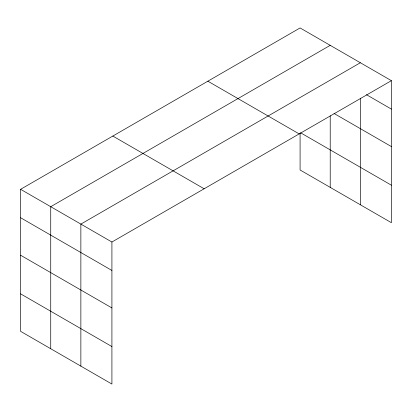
<?xml version="1.0" encoding="UTF-8"?>
<svg xmlns="http://www.w3.org/2000/svg" width="412" height="412" viewBox="0 0 412 412"><rect width="100%" height="100%" fill="white"/><g stroke="black" fill="none" stroke-linecap="round" stroke-linejoin="round"><path stroke-width="0.62" d="M360.351 98.159L360.351 204.769M300.085 133.122L300.085 169.976L391.4 222.696L391.4 80.664L300.085 27.944L20.6 189.304L20.6 331.336L111.915 384.056L111.915 242.024L20.6 189.304M330.218 45.341L50.733 206.7L50.733 348.732M360.351 62.742L80.865 224.102L80.865 366.129M111.915 242.024L391.4 80.664M366.453 94.688L391.4 109.092M334.055 113.475L391.4 146.579M300.631 132.803L391.4 185.204M207.854 81.195L299.169 133.915M112.831 136.058L204.146 188.778M20.6 217.732L111.915 270.452M20.6 255.224L111.915 307.939M20.6 293.844L111.915 346.564M330.218 115.767L330.218 187.372"/></g></svg>
